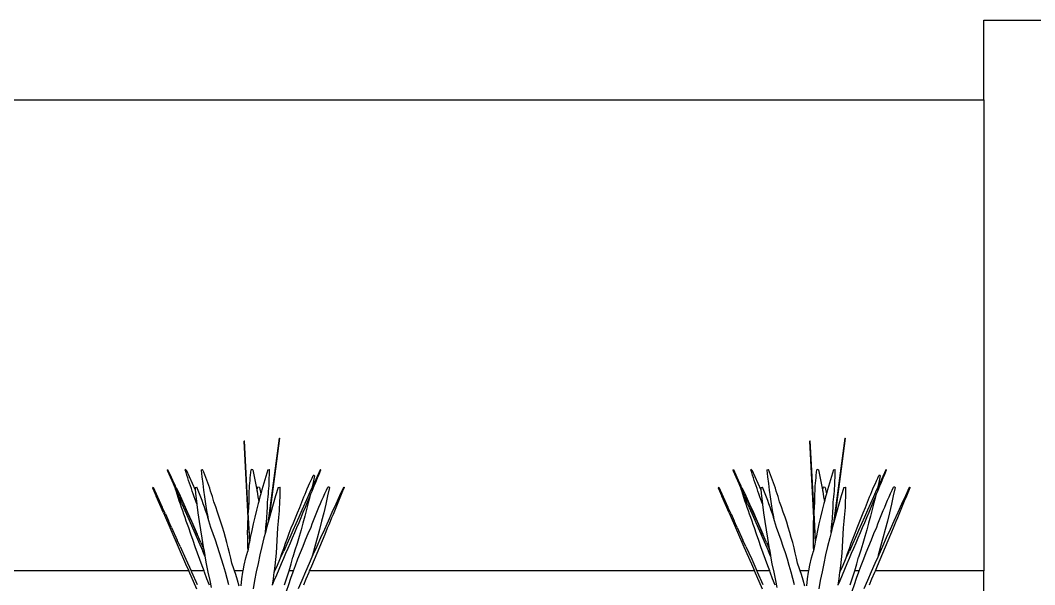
# Model space of a CAD drawing. Header units: metres. Extents: x 244.4 to 340.3, y -4.1 to 64.3.
# Drawn here: x 246.968 to 249.765, y 8.751 to 10.31 of the extents above; entities that cross this region are included whole.
import ezdxf

# ---------------------------------------------------------------- set-up
doc = ezdxf.new("R2010")
doc.units = ezdxf.units.M
doc.layers.add('Edges', color=7, linetype='Continuous')

# ---------------------------------------------------------------- blocks, each defined once
blk = doc.blocks.new('Novo+Sobrado2m fr')
for p, q in [((-5.9631, 0.8723), (-5.9631, 1.0923)), ((-5.9631, 1.0923), (-4.4231, 1.0923)), ((-10.1999, 0.8723), (-5.9631, 0.8723)), ((-5.9631, 0.8723), (-5.9631, -0.4277)), ((-8.0033, -0.0686), (-8.0023, -0.0685)), ((-8.0033, -0.0686), (-8.0033, -0.0697)), ((-7.9922, -0.2809), (-8.0033, -0.0697)), ((-7.9915, -0.2662), (-8.0023, -0.0685)), ((-7.9064, -0.0613), (-7.9378, -0.2962)), ((-7.9053, -0.0615), (-7.9353, -0.2869)), ((-7.9063, -0.0613), (-7.9064, -0.0613)), ((-7.9063, -0.0613), (-7.9053, -0.0615)), ((-6.4433, -0.0686), (-6.4423, -0.0685)), ((-6.4433, -0.0686), (-6.4433, -0.0697)), ((-6.4322, -0.2809), (-6.4433, -0.0697)), ((-6.4315, -0.2662), (-6.4423, -0.0685)), ((-6.3464, -0.0613), (-6.3778, -0.2962)), ((-6.3453, -0.0615), (-6.3753, -0.2869)), ((-6.3463, -0.0613), (-6.3464, -0.0613)), ((-6.3463, -0.0613), (-6.3453, -0.0615)), ((-8.215, -0.1492), (-8.2148, -0.1487)), ((-8.215, -0.1492), (-8.199, -0.1863)), ((-8.2139, -0.1481), (-8.2148, -0.1487)), ((-8.2139, -0.1481), (-8.2072, -0.1627)), ((-8.2072, -0.1627), (-8.2004, -0.1775)), ((-8.1648, -0.1481), (-8.1656, -0.1487)), ((-8.1633, -0.156), (-8.1656, -0.1487)), ((-8.1629, -0.1485), (-8.1648, -0.1481)), ((-8.1609, -0.1634), (-8.1633, -0.156)), ((-8.1629, -0.1485), (-8.1544, -0.1671)), ((-8.1586, -0.1708), (-8.1609, -0.1634)), ((-8.1544, -0.1671), (-8.146, -0.1857)), ((-8.121, -0.1485), (-8.1214, -0.1492)), ((-8.1214, -0.1492), (-8.1194, -0.1677)), ((-8.121, -0.1485), (-8.1174, -0.1481)), ((-8.1194, -0.1677), (-8.1172, -0.1863)), ((-8.1144, -0.1554), (-8.1174, -0.1481)), ((-8.1115, -0.1627), (-8.1144, -0.1554)), ((-8.1086, -0.1701), (-8.1115, -0.1627)), ((-7.986, -0.1708), (-7.9852, -0.1634)), ((-7.9852, -0.1634), (-7.9843, -0.156)), ((-7.9843, -0.156), (-7.9833, -0.1487)), ((-7.9832, -0.1481), (-7.9833, -0.1487)), ((-7.979, -0.1485), (-7.9832, -0.1481)), ((-7.979, -0.1485), (-7.9751, -0.1671)), ((-7.9751, -0.1671), (-7.9715, -0.1857)), ((-7.9434, -0.1671), (-7.9489, -0.1857)), ((-7.9377, -0.1485), (-7.9434, -0.1671)), ((-7.9377, -0.1485), (-7.9338, -0.1481)), ((-7.9338, -0.1481), (-7.9334, -0.1487)), ((-7.9336, -0.1708), (-7.9334, -0.1634)), ((-7.9334, -0.156), (-7.9334, -0.1487)), ((-7.9334, -0.1634), (-7.9334, -0.156)), ((-7.8158, -0.1713), (-7.8124, -0.1639)), ((-7.8089, -0.1651), (-7.813, -0.1836)), ((-7.8095, -0.1644), (-7.8124, -0.1639)), ((-7.8018, -0.1671), (-7.8103, -0.1857)), ((-7.8095, -0.1644), (-7.8089, -0.1651)), ((-7.7933, -0.1485), (-7.8018, -0.1671)), ((-7.8004, -0.1708), (-7.7974, -0.1634)), ((-7.7974, -0.1634), (-7.7945, -0.156)), ((-7.7945, -0.156), (-7.7915, -0.1487)), ((-7.7933, -0.1485), (-7.7924, -0.1481)), ((-7.7924, -0.1481), (-7.7915, -0.1487)), ((-6.655, -0.1492), (-6.6548, -0.1487)), ((-6.655, -0.1492), (-6.639, -0.1863)), ((-6.6539, -0.1481), (-6.6548, -0.1487)), ((-6.6539, -0.1481), (-6.6472, -0.1627)), ((-6.6472, -0.1627), (-6.6404, -0.1775)), ((-6.6048, -0.1481), (-6.6056, -0.1487)), ((-6.6033, -0.156), (-6.6056, -0.1487)), ((-6.6029, -0.1485), (-6.6048, -0.1481)), ((-6.6009, -0.1634), (-6.6033, -0.156)), ((-6.6029, -0.1485), (-6.5944, -0.1671)), ((-6.5986, -0.1708), (-6.6009, -0.1634)), ((-6.5944, -0.1671), (-6.586, -0.1857)), ((-6.561, -0.1485), (-6.5614, -0.1492)), ((-6.5614, -0.1492), (-6.5594, -0.1677)), ((-6.561, -0.1485), (-6.5574, -0.1481)), ((-6.5594, -0.1677), (-6.5572, -0.1863)), ((-6.5544, -0.1554), (-6.5574, -0.1481)), ((-6.5515, -0.1627), (-6.5544, -0.1554)), ((-6.5486, -0.1701), (-6.5515, -0.1627)), ((-6.426, -0.1708), (-6.4252, -0.1634)), ((-6.4252, -0.1634), (-6.4243, -0.156)), ((-6.4243, -0.156), (-6.4233, -0.1487)), ((-6.4232, -0.1481), (-6.4233, -0.1487)), ((-6.419, -0.1485), (-6.4232, -0.1481)), ((-6.419, -0.1485), (-6.4151, -0.1671)), ((-6.4151, -0.1671), (-6.4115, -0.1857)), ((-6.3834, -0.1671), (-6.3889, -0.1857)), ((-6.3777, -0.1485), (-6.3834, -0.1671)), ((-6.3777, -0.1485), (-6.3738, -0.1481)), ((-6.3738, -0.1481), (-6.3734, -0.1487)), ((-6.3736, -0.1708), (-6.3734, -0.1634)), ((-6.3734, -0.156), (-6.3734, -0.1487)), ((-6.3734, -0.1634), (-6.3734, -0.156)), ((-6.2558, -0.1713), (-6.2524, -0.1639)), ((-6.2489, -0.1651), (-6.253, -0.1836)), ((-6.2495, -0.1644), (-6.2524, -0.1639)), ((-6.2418, -0.1671), (-6.2503, -0.1857)), ((-6.2495, -0.1644), (-6.2489, -0.1651)), ((-6.2333, -0.1485), (-6.2418, -0.1671)), ((-6.2404, -0.1708), (-6.2374, -0.1634)), ((-6.2374, -0.1634), (-6.2345, -0.156)), ((-6.2345, -0.156), (-6.2315, -0.1487)), ((-6.2333, -0.1485), (-6.2324, -0.1481)), ((-6.2324, -0.1481), (-6.2315, -0.1487)), ((-8.2004, -0.1775), (-8.1936, -0.1923)), ((-8.199, -0.1863), (-8.1924, -0.2018)), ((-8.1915, -0.197), (-8.1936, -0.1923)), ((-8.1561, -0.1781), (-8.1586, -0.1708)), ((-8.1536, -0.1855), (-8.1561, -0.1781)), ((-8.1511, -0.193), (-8.1536, -0.1855)), ((-8.1486, -0.2004), (-8.1511, -0.193)), ((-8.146, -0.1857), (-8.138, -0.2036)), ((-8.1172, -0.1863), (-8.1149, -0.205)), ((-8.1059, -0.1775), (-8.1086, -0.1701)), ((-8.1032, -0.1849), (-8.1059, -0.1775)), ((-8.1005, -0.1923), (-8.1032, -0.1849)), ((-8.098, -0.1997), (-8.1005, -0.1923)), ((-7.9883, -0.2004), (-7.9879, -0.193)), ((-7.9879, -0.193), (-7.9873, -0.1855)), ((-7.9873, -0.1855), (-7.9867, -0.1781)), ((-7.9867, -0.1781), (-7.986, -0.1708)), ((-7.9715, -0.1857), (-7.9681, -0.2043)), ((-7.9489, -0.1857), (-7.9542, -0.2043)), ((-7.9349, -0.2004), (-7.9344, -0.193)), ((-7.9344, -0.193), (-7.9341, -0.1855)), ((-7.9341, -0.1855), (-7.9338, -0.1781)), ((-7.9338, -0.1781), (-7.9336, -0.1708)), ((-7.8289, -0.2008), (-7.8257, -0.1933)), ((-7.8257, -0.1933), (-7.8224, -0.186)), ((-7.8224, -0.186), (-7.8191, -0.1786)), ((-7.8191, -0.1786), (-7.8158, -0.1713)), ((-7.813, -0.1836), (-7.8166, -0.1994)), ((-7.8103, -0.1857), (-7.8166, -0.1994)), ((-7.8126, -0.2004), (-7.8096, -0.193)), ((-7.8096, -0.193), (-7.8065, -0.1855)), ((-7.8065, -0.1855), (-7.8035, -0.1781)), ((-7.8035, -0.1781), (-7.8004, -0.1708)), ((-6.6404, -0.1775), (-6.6336, -0.1923)), ((-6.639, -0.1863), (-6.6324, -0.2018)), ((-6.6315, -0.197), (-6.6336, -0.1923)), ((-6.5961, -0.1781), (-6.5986, -0.1708)), ((-6.5936, -0.1855), (-6.5961, -0.1781)), ((-6.5911, -0.193), (-6.5936, -0.1855)), ((-6.5886, -0.2004), (-6.5911, -0.193)), ((-6.586, -0.1857), (-6.578, -0.2036)), ((-6.5572, -0.1863), (-6.5549, -0.205)), ((-6.5459, -0.1775), (-6.5486, -0.1701)), ((-6.5432, -0.1849), (-6.5459, -0.1775)), ((-6.5405, -0.1923), (-6.5432, -0.1849)), ((-6.538, -0.1997), (-6.5405, -0.1923)), ((-6.4283, -0.2004), (-6.4279, -0.193)), ((-6.4279, -0.193), (-6.4273, -0.1855)), ((-6.4273, -0.1855), (-6.4267, -0.1781)), ((-6.4267, -0.1781), (-6.426, -0.1708)), ((-6.4115, -0.1857), (-6.4081, -0.2043)), ((-6.3889, -0.1857), (-6.3942, -0.2043)), ((-6.3749, -0.2004), (-6.3744, -0.193)), ((-6.3744, -0.193), (-6.3741, -0.1855)), ((-6.3741, -0.1855), (-6.3738, -0.1781)), ((-6.3738, -0.1781), (-6.3736, -0.1708)), ((-6.2689, -0.2008), (-6.2657, -0.1933)), ((-6.2657, -0.1933), (-6.2624, -0.186)), ((-6.2624, -0.186), (-6.2591, -0.1786)), ((-6.2591, -0.1786), (-6.2558, -0.1713)), ((-6.253, -0.1836), (-6.2566, -0.1994)), ((-6.2503, -0.1857), (-6.2566, -0.1994)), ((-6.2526, -0.2004), (-6.2496, -0.193)), ((-6.2496, -0.193), (-6.2465, -0.1855)), ((-6.2465, -0.1855), (-6.2435, -0.1781)), ((-6.2435, -0.1781), (-6.2404, -0.1708)), ((-8.2554, -0.1981), (-8.2552, -0.1975)), ((-8.2554, -0.1981), (-8.2455, -0.2212)), ((-8.2541, -0.1967), (-8.2552, -0.1975)), ((-8.2541, -0.1967), (-8.2456, -0.215)), ((-8.2456, -0.215), (-8.2371, -0.2334)), ((-8.2254, -0.2677), (-8.2455, -0.2212)), ((-8.1908, -0.2066), (-8.1924, -0.2018)), ((-8.1748, -0.2423), (-8.1924, -0.2018)), ((-8.1903, -0.1973), (-8.1915, -0.197)), ((-8.1834, -0.2147), (-8.1915, -0.197)), ((-8.1879, -0.2158), (-8.1908, -0.2066)), ((-8.1903, -0.1973), (-8.1797, -0.2204)), ((-8.1849, -0.225), (-8.1879, -0.2158)), ((-8.1834, -0.2147), (-8.1767, -0.2296)), ((-8.1797, -0.2204), (-8.1692, -0.2436)), ((-8.146, -0.2079), (-8.1486, -0.2004)), ((-8.1433, -0.2153), (-8.146, -0.2079)), ((-8.1406, -0.2228), (-8.1433, -0.2153)), ((-8.1379, -0.2303), (-8.1406, -0.2228)), ((-8.138, -0.1973), (-8.1385, -0.1981)), ((-8.1385, -0.1981), (-8.138, -0.2036)), ((-8.138, -0.1973), (-8.1335, -0.1967)), ((-8.138, -0.2036), (-8.1361, -0.2212)), ((-8.1361, -0.2212), (-8.1336, -0.2424)), ((-8.1298, -0.2058), (-8.1335, -0.1967)), ((-8.1262, -0.215), (-8.1298, -0.2058)), ((-8.1226, -0.2242), (-8.1262, -0.215)), ((-8.1149, -0.205), (-8.1123, -0.2236)), ((-8.1123, -0.2236), (-8.1095, -0.2423)), ((-8.0955, -0.2072), (-8.098, -0.1997)), ((-8.0931, -0.2147), (-8.0955, -0.2072)), ((-8.0907, -0.2222), (-8.0931, -0.2147)), ((-8.0885, -0.2296), (-8.0907, -0.2222)), ((-7.9892, -0.2303), (-7.9891, -0.2228)), ((-7.9891, -0.2228), (-7.9889, -0.2153)), ((-7.9889, -0.2153), (-7.9887, -0.2079)), ((-7.9887, -0.2079), (-7.9883, -0.2004)), ((-7.9681, -0.2043), (-7.9675, -0.2077)), ((-7.9675, -0.2077), (-7.9674, -0.2066)), ((-7.9675, -0.2077), (-7.9649, -0.223)), ((-7.9674, -0.2066), (-7.9662, -0.1975)), ((-7.966, -0.1967), (-7.9662, -0.1975)), ((-7.9607, -0.1973), (-7.966, -0.1967)), ((-7.9649, -0.223), (-7.9628, -0.236)), ((-7.9594, -0.223), (-7.9628, -0.236)), ((-7.9607, -0.1973), (-7.9571, -0.2147)), ((-7.9571, -0.2147), (-7.9594, -0.223)), ((-7.9542, -0.2043), (-7.9571, -0.2147)), ((-7.9375, -0.2303), (-7.9368, -0.2228)), ((-7.9368, -0.2228), (-7.9361, -0.2153)), ((-7.9361, -0.2153), (-7.9354, -0.2079)), ((-7.9354, -0.2079), (-7.9349, -0.2004)), ((-7.9163, -0.2204), (-7.9232, -0.2436)), ((-7.9092, -0.1973), (-7.9163, -0.2204)), ((-7.9092, -0.1973), (-7.9043, -0.1967)), ((-7.9043, -0.1967), (-7.9039, -0.1975)), ((-7.904, -0.225), (-7.9039, -0.2158)), ((-7.9038, -0.2066), (-7.9039, -0.1975)), ((-7.9039, -0.2158), (-7.9038, -0.2066)), ((-7.8411, -0.2305), (-7.8381, -0.2231)), ((-7.8381, -0.2231), (-7.8351, -0.2156)), ((-7.8272, -0.223), (-7.8357, -0.2417)), ((-7.8351, -0.2156), (-7.832, -0.2082)), ((-7.832, -0.2082), (-7.8289, -0.2008)), ((-7.8188, -0.2043), (-7.8272, -0.223)), ((-7.8222, -0.2233), (-7.8262, -0.2395)), ((-7.8252, -0.2303), (-7.8222, -0.2233)), ((-7.8222, -0.2233), (-7.822, -0.2228)), ((-7.822, -0.2228), (-7.8189, -0.2153)), ((-7.8189, -0.2153), (-7.8157, -0.2079)), ((-7.8166, -0.1994), (-7.8188, -0.2043)), ((-7.8157, -0.2079), (-7.8126, -0.2004)), ((-7.7887, -0.2328), (-7.7846, -0.2236)), ((-7.7846, -0.2236), (-7.7805, -0.2144)), ((-7.7805, -0.2144), (-7.7763, -0.2052)), ((-7.7728, -0.2206), (-7.7781, -0.2438)), ((-7.7763, -0.2052), (-7.772, -0.1961)), ((-7.7677, -0.1975), (-7.7728, -0.2206)), ((-7.7684, -0.1966), (-7.772, -0.1961)), ((-7.7684, -0.1966), (-7.7677, -0.1975)), ((-7.7396, -0.2204), (-7.7502, -0.2436)), ((-7.7289, -0.1973), (-7.7396, -0.2204)), ((-7.7378, -0.225), (-7.7341, -0.2158)), ((-7.7341, -0.2158), (-7.7304, -0.2066)), ((-7.7304, -0.2066), (-7.7267, -0.1975)), ((-7.7289, -0.1973), (-7.7278, -0.1967)), ((-7.7278, -0.1967), (-7.7267, -0.1975)), ((-6.6954, -0.1981), (-6.6952, -0.1975)), ((-6.6954, -0.1981), (-6.6855, -0.2212)), ((-6.6941, -0.1967), (-6.6952, -0.1975)), ((-6.6941, -0.1967), (-6.6856, -0.215)), ((-6.6856, -0.215), (-6.6771, -0.2334)), ((-6.6654, -0.2677), (-6.6855, -0.2212)), ((-6.6308, -0.2066), (-6.6324, -0.2018)), ((-6.6148, -0.2423), (-6.6324, -0.2018)), ((-6.6303, -0.1973), (-6.6315, -0.197)), ((-6.6234, -0.2147), (-6.6315, -0.197)), ((-6.6279, -0.2158), (-6.6308, -0.2066)), ((-6.6303, -0.1973), (-6.6197, -0.2204)), ((-6.6249, -0.225), (-6.6279, -0.2158)), ((-6.6234, -0.2147), (-6.6167, -0.2296)), ((-6.6197, -0.2204), (-6.6092, -0.2436)), ((-6.586, -0.2079), (-6.5886, -0.2004)), ((-6.5833, -0.2153), (-6.586, -0.2079)), ((-6.5806, -0.2228), (-6.5833, -0.2153)), ((-6.5779, -0.2303), (-6.5806, -0.2228)), ((-6.578, -0.1973), (-6.5785, -0.1981)), ((-6.5785, -0.1981), (-6.578, -0.2036)), ((-6.578, -0.1973), (-6.5735, -0.1967)), ((-6.578, -0.2036), (-6.5761, -0.2212)), ((-6.5761, -0.2212), (-6.5736, -0.2424)), ((-6.5698, -0.2058), (-6.5735, -0.1967)), ((-6.5662, -0.215), (-6.5698, -0.2058)), ((-6.5626, -0.2242), (-6.5662, -0.215)), ((-6.5549, -0.205), (-6.5523, -0.2236)), ((-6.5523, -0.2236), (-6.5495, -0.2423)), ((-6.5355, -0.2072), (-6.538, -0.1997)), ((-6.5331, -0.2147), (-6.5355, -0.2072)), ((-6.5307, -0.2222), (-6.5331, -0.2147)), ((-6.5285, -0.2296), (-6.5307, -0.2222)), ((-6.4292, -0.2303), (-6.4291, -0.2228)), ((-6.4291, -0.2228), (-6.4289, -0.2153)), ((-6.4289, -0.2153), (-6.4287, -0.2079)), ((-6.4287, -0.2079), (-6.4283, -0.2004)), ((-6.4081, -0.2043), (-6.4075, -0.2077)), ((-6.4075, -0.2077), (-6.4074, -0.2066)), ((-6.4075, -0.2077), (-6.4049, -0.223)), ((-6.4074, -0.2066), (-6.4062, -0.1975)), ((-6.406, -0.1967), (-6.4062, -0.1975)), ((-6.4007, -0.1973), (-6.406, -0.1967)), ((-6.4049, -0.223), (-6.4028, -0.236)), ((-6.3994, -0.223), (-6.4028, -0.236)), ((-6.4007, -0.1973), (-6.3971, -0.2147)), ((-6.3971, -0.2147), (-6.3994, -0.223)), ((-6.3942, -0.2043), (-6.3971, -0.2147)), ((-6.3775, -0.2303), (-6.3768, -0.2228)), ((-6.3768, -0.2228), (-6.3761, -0.2153)), ((-6.3761, -0.2153), (-6.3754, -0.2079)), ((-6.3754, -0.2079), (-6.3749, -0.2004)), ((-6.3563, -0.2204), (-6.3632, -0.2436)), ((-6.3492, -0.1973), (-6.3563, -0.2204)), ((-6.3492, -0.1973), (-6.3443, -0.1967)), ((-6.3443, -0.1967), (-6.3439, -0.1975)), ((-6.344, -0.225), (-6.3439, -0.2158)), ((-6.3438, -0.2066), (-6.3439, -0.1975)), ((-6.3439, -0.2158), (-6.3438, -0.2066)), ((-6.2811, -0.2305), (-6.2781, -0.2231)), ((-6.2781, -0.2231), (-6.2751, -0.2156)), ((-6.2672, -0.223), (-6.2757, -0.2417)), ((-6.2751, -0.2156), (-6.272, -0.2082)), ((-6.272, -0.2082), (-6.2689, -0.2008)), ((-6.2588, -0.2043), (-6.2672, -0.223)), ((-6.2622, -0.2233), (-6.2662, -0.2395)), ((-6.2652, -0.2303), (-6.2622, -0.2233)), ((-6.2622, -0.2233), (-6.262, -0.2228)), ((-6.262, -0.2228), (-6.2589, -0.2153)), ((-6.2589, -0.2153), (-6.2557, -0.2079)), ((-6.2566, -0.1994), (-6.2588, -0.2043)), ((-6.2557, -0.2079), (-6.2526, -0.2004)), ((-6.2287, -0.2328), (-6.2246, -0.2236)), ((-6.2246, -0.2236), (-6.2205, -0.2144)), ((-6.2205, -0.2144), (-6.2163, -0.2052)), ((-6.2128, -0.2206), (-6.2181, -0.2438)), ((-6.2163, -0.2052), (-6.212, -0.1961)), ((-6.2077, -0.1975), (-6.2128, -0.2206)), ((-6.2084, -0.1966), (-6.212, -0.1961)), ((-6.2084, -0.1966), (-6.2077, -0.1975)), ((-6.1796, -0.2204), (-6.1902, -0.2436)), ((-6.1689, -0.1973), (-6.1796, -0.2204)), ((-6.1778, -0.225), (-6.1741, -0.2158)), ((-6.1741, -0.2158), (-6.1704, -0.2066)), ((-6.1704, -0.2066), (-6.1667, -0.1975)), ((-6.1689, -0.1973), (-6.1678, -0.1967)), ((-6.1678, -0.1967), (-6.1667, -0.1975)), ((-8.2371, -0.2334), (-8.2287, -0.2519)), ((-8.1819, -0.2342), (-8.1849, -0.225)), ((-8.1788, -0.2434), (-8.1819, -0.2342)), ((-8.1757, -0.2527), (-8.1788, -0.2434)), ((-8.1733, -0.2371), (-8.1767, -0.2296)), ((-8.1748, -0.2423), (-8.1585, -0.2797)), ((-8.1733, -0.2371), (-8.1605, -0.2651)), ((-8.1692, -0.2436), (-8.1588, -0.2669)), ((-8.1351, -0.2378), (-8.1379, -0.2303)), ((-8.1336, -0.2424), (-8.1351, -0.2378)), ((-8.1336, -0.2424), (-8.1333, -0.2445)), ((-8.1333, -0.2445), (-8.1304, -0.2677)), ((-8.1192, -0.2334), (-8.1226, -0.2242)), ((-8.1158, -0.2426), (-8.1192, -0.2334)), ((-8.1125, -0.2519), (-8.1158, -0.2426)), ((-8.1095, -0.2423), (-8.1065, -0.261)), ((-8.0863, -0.2371), (-8.0885, -0.2296)), ((-8.0812, -0.2511), (-8.0863, -0.2371)), ((-8.0762, -0.2651), (-8.0812, -0.2511)), ((-7.9914, -0.2657), (-7.9904, -0.2517)), ((-7.9904, -0.2517), (-7.9892, -0.2378)), ((-7.9892, -0.2378), (-7.9892, -0.2303)), ((-7.9643, -0.2417), (-7.969, -0.2604)), ((-7.9628, -0.236), (-7.9643, -0.2417)), ((-7.9397, -0.2657), (-7.9389, -0.2517)), ((-7.9389, -0.2517), (-7.9384, -0.2378)), ((-7.9384, -0.2378), (-7.9375, -0.2303)), ((-7.9232, -0.2436), (-7.9298, -0.2669)), ((-7.9051, -0.2527), (-7.9047, -0.2434)), ((-7.9047, -0.2434), (-7.9043, -0.2342)), ((-7.9043, -0.2342), (-7.904, -0.225)), ((-7.8496, -0.253), (-7.8468, -0.2455)), ((-7.8468, -0.2455), (-7.844, -0.238)), ((-7.8357, -0.2417), (-7.8441, -0.2604)), ((-7.844, -0.238), (-7.8411, -0.2305)), ((-7.8398, -0.2657), (-7.8341, -0.2517)), ((-7.8341, -0.2517), (-7.8284, -0.2378)), ((-7.8262, -0.2395), (-7.8309, -0.2582)), ((-7.8284, -0.2378), (-7.8252, -0.2303)), ((-7.8004, -0.2606), (-7.7966, -0.2513)), ((-7.7966, -0.2513), (-7.7927, -0.242)), ((-7.7927, -0.242), (-7.7887, -0.2328)), ((-7.7781, -0.2438), (-7.7836, -0.2671)), ((-7.7502, -0.2436), (-7.7608, -0.2669)), ((-7.7492, -0.2527), (-7.7454, -0.2434)), ((-7.7454, -0.2434), (-7.7416, -0.2342)), ((-7.7416, -0.2342), (-7.7378, -0.225)), ((-6.6771, -0.2334), (-6.6687, -0.2519)), ((-6.6219, -0.2342), (-6.6249, -0.225)), ((-6.6188, -0.2434), (-6.6219, -0.2342)), ((-6.6157, -0.2527), (-6.6188, -0.2434)), ((-6.6133, -0.2371), (-6.6167, -0.2296)), ((-6.6148, -0.2423), (-6.5985, -0.2797)), ((-6.6133, -0.2371), (-6.6005, -0.2651)), ((-6.6092, -0.2436), (-6.5988, -0.2669)), ((-6.5751, -0.2378), (-6.5779, -0.2303)), ((-6.5736, -0.2424), (-6.5751, -0.2378)), ((-6.5736, -0.2424), (-6.5733, -0.2445)), ((-6.5733, -0.2445), (-6.5704, -0.2677)), ((-6.5592, -0.2334), (-6.5626, -0.2242)), ((-6.5558, -0.2426), (-6.5592, -0.2334)), ((-6.5525, -0.2519), (-6.5558, -0.2426)), ((-6.5495, -0.2423), (-6.5465, -0.261)), ((-6.5263, -0.2371), (-6.5285, -0.2296)), ((-6.5212, -0.2511), (-6.5263, -0.2371)), ((-6.5162, -0.2651), (-6.5212, -0.2511)), ((-6.4314, -0.2657), (-6.4304, -0.2517)), ((-6.4304, -0.2517), (-6.4292, -0.2378)), ((-6.4292, -0.2378), (-6.4292, -0.2303)), ((-6.4043, -0.2417), (-6.409, -0.2604)), ((-6.4028, -0.236), (-6.4043, -0.2417)), ((-6.3797, -0.2657), (-6.3789, -0.2517)), ((-6.3789, -0.2517), (-6.3784, -0.2378)), ((-6.3784, -0.2378), (-6.3775, -0.2303)), ((-6.3632, -0.2436), (-6.3698, -0.2669)), ((-6.3451, -0.2527), (-6.3447, -0.2434)), ((-6.3447, -0.2434), (-6.3443, -0.2342)), ((-6.3443, -0.2342), (-6.344, -0.225)), ((-6.2896, -0.253), (-6.2868, -0.2455)), ((-6.2868, -0.2455), (-6.284, -0.238)), ((-6.2757, -0.2417), (-6.2841, -0.2604)), ((-6.284, -0.238), (-6.2811, -0.2305)), ((-6.2798, -0.2657), (-6.2741, -0.2517)), ((-6.2741, -0.2517), (-6.2684, -0.2378)), ((-6.2662, -0.2395), (-6.2709, -0.2582)), ((-6.2684, -0.2378), (-6.2652, -0.2303)), ((-6.2404, -0.2606), (-6.2366, -0.2513)), ((-6.2366, -0.2513), (-6.2327, -0.242)), ((-6.2327, -0.242), (-6.2287, -0.2328)), ((-6.2181, -0.2438), (-6.2236, -0.2671)), ((-6.1902, -0.2436), (-6.2008, -0.2669)), ((-6.1892, -0.2527), (-6.1854, -0.2434)), ((-6.1854, -0.2434), (-6.1816, -0.2342)), ((-6.1816, -0.2342), (-6.1778, -0.225)), ((-8.2202, -0.2705), (-8.2287, -0.2519)), ((-8.2254, -0.2677), (-8.2052, -0.3143)), ((-8.2202, -0.2705), (-8.2118, -0.2892)), ((-8.1725, -0.262), (-8.1757, -0.2527)), ((-8.1692, -0.2713), (-8.1725, -0.262)), ((-8.1659, -0.2806), (-8.1692, -0.2713)), ((-8.1605, -0.2651), (-8.1477, -0.2932)), ((-8.1588, -0.2669), (-8.1485, -0.2902)), ((-8.1585, -0.2797), (-8.142, -0.3172)), ((-8.1304, -0.2677), (-8.1272, -0.291)), ((-8.1093, -0.2612), (-8.1125, -0.2519)), ((-8.1062, -0.2705), (-8.1093, -0.2612)), ((-8.1065, -0.261), (-8.1035, -0.2788)), ((-8.1035, -0.2788), (-8.1062, -0.2705)), ((-8.1035, -0.2788), (-8.1033, -0.2797)), ((-8.1032, -0.2798), (-8.1035, -0.2788)), ((-8.1033, -0.2797), (-8.1025, -0.2846)), ((-8.0715, -0.2791), (-8.0762, -0.2651)), ((-8.0669, -0.2932), (-8.0715, -0.2791)), ((-7.9915, -0.2662), (-7.9914, -0.2657)), ((-7.9873, -0.3421), (-7.9915, -0.2662)), ((-7.9735, -0.2791), (-7.9779, -0.2978)), ((-7.969, -0.2604), (-7.9735, -0.2791)), ((-7.9406, -0.2798), (-7.9397, -0.2657)), ((-7.9298, -0.2669), (-7.9353, -0.2869)), ((-7.9071, -0.2806), (-7.9064, -0.2713)), ((-7.9064, -0.2713), (-7.9057, -0.262)), ((-7.9057, -0.262), (-7.9051, -0.2527)), ((-7.8615, -0.2809), (-7.8556, -0.267)), ((-7.8524, -0.2791), (-7.8608, -0.2978)), ((-7.8556, -0.267), (-7.8496, -0.253)), ((-7.8441, -0.2604), (-7.8524, -0.2791)), ((-7.8457, -0.2798), (-7.8398, -0.2657)), ((-7.8358, -0.2769), (-7.8409, -0.2956)), ((-7.8309, -0.2582), (-7.8358, -0.2769)), ((-7.8115, -0.2885), (-7.8079, -0.2792)), ((-7.8079, -0.2792), (-7.8042, -0.2699)), ((-7.8042, -0.2699), (-7.8004, -0.2606)), ((-7.7836, -0.2671), (-7.7893, -0.2904)), ((-7.7608, -0.2669), (-7.7713, -0.2902)), ((-7.7608, -0.2806), (-7.7569, -0.2713)), ((-7.7569, -0.2713), (-7.7531, -0.262)), ((-7.7531, -0.262), (-7.7492, -0.2527)), ((-6.6602, -0.2705), (-6.6687, -0.2519)), ((-6.6654, -0.2677), (-6.6452, -0.3143)), ((-6.6602, -0.2705), (-6.6518, -0.2892)), ((-6.6125, -0.262), (-6.6157, -0.2527)), ((-6.6092, -0.2713), (-6.6125, -0.262)), ((-6.6059, -0.2806), (-6.6092, -0.2713)), ((-6.6005, -0.2651), (-6.5877, -0.2932)), ((-6.5988, -0.2669), (-6.5885, -0.2902)), ((-6.5985, -0.2797), (-6.582, -0.3172)), ((-6.5704, -0.2677), (-6.5672, -0.291)), ((-6.5493, -0.2612), (-6.5525, -0.2519)), ((-6.5462, -0.2705), (-6.5493, -0.2612)), ((-6.5465, -0.261), (-6.5435, -0.2788)), ((-6.5435, -0.2788), (-6.5462, -0.2705)), ((-6.5435, -0.2788), (-6.5433, -0.2797)), ((-6.5432, -0.2798), (-6.5435, -0.2788)), ((-6.5433, -0.2797), (-6.5425, -0.2846)), ((-6.5115, -0.2791), (-6.5162, -0.2651)), ((-6.5069, -0.2932), (-6.5115, -0.2791)), ((-6.4315, -0.2662), (-6.4314, -0.2657)), ((-6.4273, -0.3421), (-6.4315, -0.2662)), ((-6.4135, -0.2791), (-6.4179, -0.2978)), ((-6.409, -0.2604), (-6.4135, -0.2791)), ((-6.3806, -0.2798), (-6.3797, -0.2657)), ((-6.3698, -0.2669), (-6.3753, -0.2869)), ((-6.3471, -0.2806), (-6.3464, -0.2713)), ((-6.3464, -0.2713), (-6.3457, -0.262)), ((-6.3457, -0.262), (-6.3451, -0.2527)), ((-6.3015, -0.2809), (-6.2956, -0.267)), ((-6.2924, -0.2791), (-6.3008, -0.2978)), ((-6.2956, -0.267), (-6.2896, -0.253)), ((-6.2841, -0.2604), (-6.2924, -0.2791)), ((-6.2857, -0.2798), (-6.2798, -0.2657)), ((-6.2758, -0.2769), (-6.2809, -0.2956)), ((-6.2709, -0.2582), (-6.2758, -0.2769)), ((-6.2515, -0.2885), (-6.2479, -0.2792)), ((-6.2479, -0.2792), (-6.2442, -0.2699)), ((-6.2442, -0.2699), (-6.2404, -0.2606)), ((-6.2236, -0.2671), (-6.2293, -0.2904)), ((-6.2008, -0.2669), (-6.2113, -0.2902)), ((-6.2008, -0.2806), (-6.1969, -0.2713)), ((-6.1969, -0.2713), (-6.1931, -0.262)), ((-6.1931, -0.262), (-6.1892, -0.2527)), ((-8.2033, -0.3079), (-8.2118, -0.2892)), ((-8.1625, -0.29), (-8.1659, -0.2806)), ((-8.1591, -0.2993), (-8.1625, -0.29)), ((-8.1557, -0.3087), (-8.1591, -0.2993)), ((-8.1485, -0.2902), (-8.1383, -0.3135)), ((-8.1477, -0.2932), (-8.135, -0.3214)), ((-8.1272, -0.291), (-8.1237, -0.3143)), ((-8.1003, -0.2892), (-8.1032, -0.2798)), ((-8.0974, -0.2985), (-8.1003, -0.2892)), ((-8.0947, -0.3079), (-8.0974, -0.2985)), ((-8.0625, -0.3073), (-8.0669, -0.2932)), ((-8.0582, -0.3214), (-8.0625, -0.3073)), ((-7.9931, -0.3079), (-7.9928, -0.2938)), ((-7.9928, -0.2938), (-7.9922, -0.2809)), ((-7.9922, -0.2809), (-7.9886, -0.3487)), ((-7.9779, -0.2978), (-7.982, -0.3165)), ((-7.943, -0.3079), (-7.942, -0.2971)), ((-7.9405, -0.3064), (-7.9424, -0.3135)), ((-7.942, -0.2971), (-7.9417, -0.2938)), ((-7.942, -0.2971), (-7.9405, -0.3064)), ((-7.9417, -0.2938), (-7.9406, -0.2798)), ((-7.9378, -0.2962), (-7.9405, -0.3064)), ((-7.9362, -0.2902), (-7.9378, -0.2962)), ((-7.9353, -0.2869), (-7.9362, -0.2902)), ((-7.9353, -0.2869), (-7.9359, -0.2908)), ((-7.9101, -0.3087), (-7.909, -0.2993)), ((-7.909, -0.2993), (-7.908, -0.29)), ((-7.908, -0.29), (-7.9071, -0.2806)), ((-7.8729, -0.309), (-7.8673, -0.295)), ((-7.8608, -0.2978), (-7.8691, -0.3165)), ((-7.8673, -0.295), (-7.8615, -0.2809)), ((-7.8575, -0.3079), (-7.8515, -0.2938)), ((-7.8515, -0.2938), (-7.8457, -0.2798)), ((-7.8409, -0.2956), (-7.8461, -0.3143)), ((-7.8261, -0.3247), (-7.8185, -0.3073)), ((-7.8185, -0.3073), (-7.8151, -0.2979)), ((-7.8151, -0.2979), (-7.8115, -0.2885)), ((-7.7893, -0.2904), (-7.7952, -0.3137)), ((-7.7713, -0.2902), (-7.7818, -0.3135)), ((-7.7727, -0.3087), (-7.7687, -0.2993)), ((-7.7687, -0.2993), (-7.7648, -0.29)), ((-7.7648, -0.29), (-7.7608, -0.2806)), ((-6.6433, -0.3079), (-6.6518, -0.2892)), ((-6.6025, -0.29), (-6.6059, -0.2806)), ((-6.5991, -0.2993), (-6.6025, -0.29)), ((-6.5957, -0.3087), (-6.5991, -0.2993)), ((-6.5885, -0.2902), (-6.5783, -0.3135)), ((-6.5877, -0.2932), (-6.575, -0.3214)), ((-6.5672, -0.291), (-6.5637, -0.3143)), ((-6.5403, -0.2892), (-6.5432, -0.2798)), ((-6.5374, -0.2985), (-6.5403, -0.2892)), ((-6.5347, -0.3079), (-6.5374, -0.2985)), ((-6.5025, -0.3073), (-6.5069, -0.2932)), ((-6.4982, -0.3214), (-6.5025, -0.3073)), ((-6.4331, -0.3079), (-6.4328, -0.2938)), ((-6.4328, -0.2938), (-6.4322, -0.2809)), ((-6.4322, -0.2809), (-6.4286, -0.3487)), ((-6.4179, -0.2978), (-6.422, -0.3165)), ((-6.383, -0.3079), (-6.382, -0.2971)), ((-6.3805, -0.3064), (-6.3824, -0.3135)), ((-6.382, -0.2971), (-6.3817, -0.2938)), ((-6.382, -0.2971), (-6.3805, -0.3064)), ((-6.3817, -0.2938), (-6.3806, -0.2798)), ((-6.3778, -0.2962), (-6.3805, -0.3064)), ((-6.3762, -0.2902), (-6.3778, -0.2962)), ((-6.3753, -0.2869), (-6.3762, -0.2902)), ((-6.3753, -0.2869), (-6.3759, -0.2908)), ((-6.3501, -0.3087), (-6.349, -0.2993)), ((-6.349, -0.2993), (-6.348, -0.29)), ((-6.348, -0.29), (-6.3471, -0.2806)), ((-6.3129, -0.309), (-6.3073, -0.295)), ((-6.3008, -0.2978), (-6.3091, -0.3165)), ((-6.3073, -0.295), (-6.3015, -0.2809)), ((-6.2975, -0.3079), (-6.2915, -0.2938)), ((-6.2915, -0.2938), (-6.2857, -0.2798)), ((-6.2809, -0.2956), (-6.2861, -0.3143)), ((-6.2661, -0.3247), (-6.2585, -0.3073)), ((-6.2585, -0.3073), (-6.2551, -0.2979)), ((-6.2551, -0.2979), (-6.2515, -0.2885)), ((-6.2293, -0.2904), (-6.2352, -0.3137)), ((-6.2113, -0.2902), (-6.2218, -0.3135)), ((-6.2127, -0.3087), (-6.2087, -0.2993)), ((-6.2087, -0.2993), (-6.2048, -0.29)), ((-6.2048, -0.29), (-6.2008, -0.2806)), ((-8.2052, -0.3143), (-8.1848, -0.361)), ((-8.2033, -0.3079), (-8.1874, -0.3427)), ((-8.1499, -0.3261), (-8.1557, -0.3087)), ((-8.1439, -0.3436), (-8.1499, -0.3261)), ((-8.142, -0.3172), (-8.1255, -0.3547)), ((-8.1383, -0.3135), (-8.1328, -0.3262)), ((-8.1328, -0.3262), (-8.135, -0.3214)), ((-8.1223, -0.3497), (-8.1328, -0.3262)), ((-8.1237, -0.3143), (-8.12, -0.3377)), ((-8.0883, -0.3253), (-8.0947, -0.3079)), ((-8.0822, -0.3427), (-8.0883, -0.3253)), ((-8.0542, -0.3355), (-8.0582, -0.3214)), ((-8.0503, -0.3497), (-8.0542, -0.3355)), ((-7.9933, -0.322), (-7.9931, -0.3079)), ((-7.9932, -0.3362), (-7.9933, -0.322)), ((-7.986, -0.3353), (-7.9873, -0.3421)), ((-7.982, -0.3165), (-7.986, -0.3353)), ((-7.9445, -0.322), (-7.9483, -0.3368)), ((-7.9445, -0.322), (-7.943, -0.3079)), ((-7.9424, -0.3135), (-7.9445, -0.322)), ((-7.9117, -0.3436), (-7.9108, -0.3261)), ((-7.9108, -0.3261), (-7.9101, -0.3087)), ((-7.8774, -0.3353), (-7.8856, -0.354)), ((-7.8837, -0.3373), (-7.8784, -0.3231)), ((-7.8784, -0.3231), (-7.8729, -0.309)), ((-7.8691, -0.3165), (-7.8774, -0.3353)), ((-7.8695, -0.3362), (-7.8634, -0.322)), ((-7.8634, -0.322), (-7.8575, -0.3079)), ((-7.8515, -0.3331), (-7.8571, -0.3518)), ((-7.8461, -0.3143), (-7.8515, -0.3331)), ((-7.8334, -0.3421), (-7.8261, -0.3247)), ((-7.7952, -0.3137), (-7.8013, -0.337)), ((-7.7818, -0.3135), (-7.7923, -0.3368)), ((-7.787, -0.3436), (-7.7798, -0.3261)), ((-7.7798, -0.3261), (-7.7727, -0.3087)), ((-6.6452, -0.3143), (-6.6248, -0.361)), ((-6.6433, -0.3079), (-6.6274, -0.3427)), ((-6.5899, -0.3261), (-6.5957, -0.3087)), ((-6.5839, -0.3436), (-6.5899, -0.3261)), ((-6.582, -0.3172), (-6.5655, -0.3547)), ((-6.5783, -0.3135), (-6.5728, -0.3262)), ((-6.5728, -0.3262), (-6.575, -0.3214)), ((-6.5623, -0.3497), (-6.5728, -0.3262)), ((-6.5637, -0.3143), (-6.56, -0.3377)), ((-6.5283, -0.3253), (-6.5347, -0.3079)), ((-6.5222, -0.3427), (-6.5283, -0.3253)), ((-6.4942, -0.3355), (-6.4982, -0.3214)), ((-6.4903, -0.3497), (-6.4942, -0.3355)), ((-6.4333, -0.322), (-6.4331, -0.3079)), ((-6.4332, -0.3362), (-6.4333, -0.322)), ((-6.426, -0.3353), (-6.4273, -0.3421)), ((-6.422, -0.3165), (-6.426, -0.3353)), ((-6.3845, -0.322), (-6.3883, -0.3368)), ((-6.3845, -0.322), (-6.383, -0.3079)), ((-6.3824, -0.3135), (-6.3845, -0.322)), ((-6.3517, -0.3436), (-6.3508, -0.3261)), ((-6.3508, -0.3261), (-6.3501, -0.3087)), ((-6.3174, -0.3353), (-6.3256, -0.354)), ((-6.3237, -0.3373), (-6.3184, -0.3231)), ((-6.3184, -0.3231), (-6.3129, -0.309)), ((-6.3091, -0.3165), (-6.3174, -0.3353)), ((-6.3095, -0.3362), (-6.3034, -0.322)), ((-6.3034, -0.322), (-6.2975, -0.3079)), ((-6.2915, -0.3331), (-6.2971, -0.3518)), ((-6.2861, -0.3143), (-6.2915, -0.3331)), ((-6.2734, -0.3421), (-6.2661, -0.3247)), ((-6.2352, -0.3137), (-6.2413, -0.337)), ((-6.2218, -0.3135), (-6.2323, -0.3368)), ((-6.227, -0.3436), (-6.2198, -0.3261)), ((-6.2198, -0.3261), (-6.2127, -0.3087)), ((-8.1794, -0.3603), (-8.1874, -0.3427)), ((-8.1848, -0.361), (-8.1643, -0.4078)), ((-8.1794, -0.3603), (-8.1634, -0.3954)), ((-8.1378, -0.3611), (-8.1439, -0.3436)), ((-8.1317, -0.3786), (-8.1378, -0.3611)), ((-8.1255, -0.3547), (-8.1172, -0.3734)), ((-8.1223, -0.3497), (-8.1152, -0.3655)), ((-8.12, -0.3377), (-8.116, -0.361)), ((-8.116, -0.361), (-8.1152, -0.3655)), ((-8.0762, -0.3603), (-8.0822, -0.3427)), ((-8.0705, -0.3778), (-8.0762, -0.3603)), ((-8.0466, -0.3639), (-8.0503, -0.3497)), ((-7.993, -0.3503), (-7.9932, -0.3362)), ((-7.9925, -0.3645), (-7.993, -0.3503)), ((-7.9897, -0.354), (-7.9923, -0.368)), ((-7.9886, -0.3487), (-7.9897, -0.354)), ((-7.9873, -0.3421), (-7.9886, -0.3487)), ((-7.954, -0.3602), (-7.9594, -0.3836)), ((-7.9483, -0.3368), (-7.954, -0.3602)), ((-7.9142, -0.3786), (-7.9128, -0.3611)), ((-7.9128, -0.3611), (-7.9117, -0.3436)), ((-7.894, -0.3656), (-7.8889, -0.3514)), ((-7.8856, -0.354), (-7.8938, -0.3728)), ((-7.8889, -0.3514), (-7.8837, -0.3373)), ((-7.8816, -0.3645), (-7.8755, -0.3503)), ((-7.8755, -0.3503), (-7.8695, -0.3362)), ((-7.8571, -0.3518), (-7.8628, -0.3706)), ((-7.8476, -0.3772), (-7.8406, -0.3597)), ((-7.8406, -0.3597), (-7.8334, -0.3421)), ((-7.8077, -0.3604), (-7.8142, -0.3838)), ((-7.8028, -0.3602), (-7.8132, -0.3836)), ((-7.8013, -0.337), (-7.8077, -0.3604)), ((-7.7923, -0.3368), (-7.8028, -0.3602)), ((-7.8017, -0.3786), (-7.7943, -0.3611)), ((-7.7943, -0.3611), (-7.787, -0.3436)), ((-6.6194, -0.3603), (-6.6274, -0.3427)), ((-6.6248, -0.361), (-6.6043, -0.4078)), ((-6.6194, -0.3603), (-6.6034, -0.3954)), ((-6.5778, -0.3611), (-6.5839, -0.3436)), ((-6.5717, -0.3786), (-6.5778, -0.3611)), ((-6.5655, -0.3547), (-6.5572, -0.3734)), ((-6.5623, -0.3497), (-6.5552, -0.3655)), ((-6.56, -0.3377), (-6.556, -0.361)), ((-6.556, -0.361), (-6.5552, -0.3655)), ((-6.5162, -0.3603), (-6.5222, -0.3427)), ((-6.5105, -0.3778), (-6.5162, -0.3603)), ((-6.4866, -0.3639), (-6.4903, -0.3497)), ((-6.433, -0.3503), (-6.4332, -0.3362)), ((-6.4325, -0.3645), (-6.433, -0.3503)), ((-6.4297, -0.354), (-6.4323, -0.368)), ((-6.4286, -0.3487), (-6.4297, -0.354)), ((-6.4273, -0.3421), (-6.4286, -0.3487)), ((-6.394, -0.3602), (-6.3994, -0.3836)), ((-6.3883, -0.3368), (-6.394, -0.3602)), ((-6.3542, -0.3786), (-6.3528, -0.3611)), ((-6.3528, -0.3611), (-6.3517, -0.3436)), ((-6.334, -0.3656), (-6.3289, -0.3514)), ((-6.3256, -0.354), (-6.3338, -0.3728)), ((-6.3289, -0.3514), (-6.3237, -0.3373)), ((-6.3216, -0.3645), (-6.3155, -0.3503)), ((-6.3155, -0.3503), (-6.3095, -0.3362)), ((-6.2971, -0.3518), (-6.3028, -0.3706)), ((-6.2876, -0.3772), (-6.2806, -0.3597)), ((-6.2806, -0.3597), (-6.2734, -0.3421)), ((-6.2477, -0.3604), (-6.2542, -0.3838)), ((-6.2428, -0.3602), (-6.2532, -0.3836)), ((-6.2413, -0.337), (-6.2477, -0.3604)), ((-6.2323, -0.3368), (-6.2428, -0.3602)), ((-6.2417, -0.3786), (-6.2343, -0.3611)), ((-6.2343, -0.3611), (-6.227, -0.3436)), ((-8.1253, -0.3962), (-8.1317, -0.3786)), ((-8.1113, -0.3871), (-8.1172, -0.3734)), ((-8.1165, -0.3643), (-8.1146, -0.3687)), ((-8.1152, -0.3655), (-8.1146, -0.3687)), ((-8.1146, -0.3687), (-8.1118, -0.3844)), ((-8.1118, -0.3844), (-8.1113, -0.3871)), ((-8.1113, -0.3871), (-8.1074, -0.4078)), ((-8.065, -0.3954), (-8.0705, -0.3778)), ((-8.0431, -0.3781), (-8.0466, -0.3639)), ((-8.0397, -0.3923), (-8.0431, -0.3781)), ((-7.9983, -0.392), (-7.9932, -0.3728)), ((-7.9923, -0.368), (-7.9932, -0.3728)), ((-7.9923, -0.368), (-7.9925, -0.3645)), ((-7.9922, -0.3701), (-7.9923, -0.368)), ((-7.9594, -0.3836), (-7.9645, -0.407)), ((-7.9159, -0.3962), (-7.9142, -0.3786)), ((-7.9036, -0.3939), (-7.8989, -0.3797)), ((-7.9025, -0.392), (-7.8938, -0.3728)), ((-7.8989, -0.3797), (-7.894, -0.3656)), ((-7.8939, -0.3929), (-7.8877, -0.3787)), ((-7.8877, -0.3787), (-7.8816, -0.3645)), ((-7.8736, -0.4086), (-7.8687, -0.3893)), ((-7.8628, -0.3706), (-7.8687, -0.3893)), ((-7.8545, -0.3948), (-7.8476, -0.3772)), ((-7.8159, -0.3898), (-7.8236, -0.407)), ((-7.8132, -0.3836), (-7.8159, -0.3898)), ((-7.8142, -0.3838), (-7.8159, -0.3898)), ((-7.809, -0.3962), (-7.8017, -0.3786)), ((-6.5653, -0.3962), (-6.5717, -0.3786)), ((-6.5513, -0.3871), (-6.5572, -0.3734)), ((-6.5565, -0.3643), (-6.5546, -0.3687)), ((-6.5552, -0.3655), (-6.5546, -0.3687)), ((-6.5546, -0.3687), (-6.5518, -0.3844)), ((-6.5518, -0.3844), (-6.5513, -0.3871)), ((-6.5513, -0.3871), (-6.5474, -0.4078)), ((-6.505, -0.3954), (-6.5105, -0.3778)), ((-6.4831, -0.3781), (-6.4866, -0.3639)), ((-6.4797, -0.3923), (-6.4831, -0.3781)), ((-6.4383, -0.392), (-6.4332, -0.3728)), ((-6.4323, -0.368), (-6.4332, -0.3728)), ((-6.4323, -0.368), (-6.4325, -0.3645)), ((-6.4322, -0.3701), (-6.4323, -0.368)), ((-6.3994, -0.3836), (-6.4045, -0.407)), ((-6.3559, -0.3962), (-6.3542, -0.3786)), ((-6.3436, -0.3939), (-6.3389, -0.3797)), ((-6.3425, -0.392), (-6.3338, -0.3728)), ((-6.3389, -0.3797), (-6.334, -0.3656)), ((-6.3339, -0.3929), (-6.3277, -0.3787)), ((-6.3277, -0.3787), (-6.3216, -0.3645)), ((-6.3136, -0.4086), (-6.3087, -0.3893)), ((-6.3028, -0.3706), (-6.3087, -0.3893)), ((-6.2945, -0.3948), (-6.2876, -0.3772)), ((-6.2559, -0.3898), (-6.2636, -0.407)), ((-6.2532, -0.3836), (-6.2559, -0.3898)), ((-6.2542, -0.3838), (-6.2559, -0.3898)), ((-6.249, -0.3962), (-6.2417, -0.3786)), ((-8.1643, -0.4078), (-8.1556, -0.4277)), ((-8.1634, -0.3954), (-8.1489, -0.4277)), ((-8.1189, -0.4139), (-8.1253, -0.3962)), ((-8.1137, -0.4277), (-8.1189, -0.4139)), ((-8.1074, -0.4078), (-8.1027, -0.4312)), ((-8.0597, -0.413), (-8.065, -0.3954)), ((-8.0546, -0.4307), (-8.0597, -0.413)), ((-8.0366, -0.4065), (-8.0397, -0.3923)), ((-8.0313, -0.4221), (-8.0366, -0.4065)), ((-8.0057, -0.4277), (-8.0026, -0.4114)), ((-8.0026, -0.4114), (-7.9983, -0.392)), ((-7.9645, -0.407), (-7.9694, -0.4304)), ((-7.9194, -0.4277), (-7.9177, -0.4139)), ((-7.9183, -0.4277), (-7.9111, -0.4114)), ((-7.9177, -0.4139), (-7.9159, -0.3962)), ((-7.9111, -0.4114), (-7.9044, -0.3964)), ((-7.9066, -0.4228), (-7.9001, -0.4071)), ((-7.9044, -0.3964), (-7.9025, -0.392)), ((-7.9044, -0.3964), (-7.9036, -0.3939)), ((-7.9001, -0.4071), (-7.8939, -0.3929)), ((-7.879, -0.4277), (-7.8736, -0.4086)), ((-7.8668, -0.4277), (-7.8611, -0.4124)), ((-7.8611, -0.4124), (-7.8545, -0.3948)), ((-7.8236, -0.407), (-7.8339, -0.4304)), ((-7.8224, -0.4277), (-7.8165, -0.4139)), ((-7.8165, -0.4139), (-7.809, -0.3962)), ((-6.6043, -0.4078), (-6.5956, -0.4277)), ((-6.6034, -0.3954), (-6.5889, -0.4277)), ((-6.5589, -0.4139), (-6.5653, -0.3962)), ((-6.5537, -0.4277), (-6.5589, -0.4139)), ((-6.5474, -0.4078), (-6.5427, -0.4312)), ((-6.4997, -0.413), (-6.505, -0.3954)), ((-6.4946, -0.4307), (-6.4997, -0.413)), ((-6.4766, -0.4065), (-6.4797, -0.3923)), ((-6.4713, -0.4221), (-6.4766, -0.4065)), ((-6.4457, -0.4277), (-6.4426, -0.4114)), ((-6.4426, -0.4114), (-6.4383, -0.392)), ((-6.4045, -0.407), (-6.4094, -0.4304)), ((-6.3594, -0.4277), (-6.3577, -0.4139)), ((-6.3583, -0.4277), (-6.3511, -0.4114)), ((-6.3577, -0.4139), (-6.3559, -0.3962)), ((-6.3511, -0.4114), (-6.3444, -0.3964)), ((-6.3466, -0.4228), (-6.3401, -0.4071)), ((-6.3444, -0.3964), (-6.3425, -0.392)), ((-6.3444, -0.3964), (-6.3436, -0.3939)), ((-6.3401, -0.4071), (-6.3339, -0.3929)), ((-6.319, -0.4277), (-6.3136, -0.4086)), ((-6.3068, -0.4277), (-6.3011, -0.4124)), ((-6.3011, -0.4124), (-6.2945, -0.3948)), ((-6.2636, -0.407), (-6.2739, -0.4304)), ((-6.2624, -0.4277), (-6.2565, -0.4139)), ((-6.2565, -0.4139), (-6.249, -0.3962)), ((-8.1556, -0.4277), (-9.2424, -0.4277)), ((-8.1333, -0.478), (-8.1556, -0.4277)), ((-8.1137, -0.4277), (-8.1489, -0.4277)), ((-8.1476, -0.4307), (-8.1489, -0.4277)), ((-8.1317, -0.4661), (-8.1476, -0.4307)), ((-8.1123, -0.4315), (-8.1137, -0.4277)), ((-8.1056, -0.4492), (-8.1123, -0.4315)), ((-8.1027, -0.4312), (-8.0977, -0.4546)), ((-8.0498, -0.4484), (-8.0546, -0.4307)), ((-8.0295, -0.4277), (-8.0313, -0.4221)), ((-8.0057, -0.4277), (-8.0295, -0.4277)), ((-8.0262, -0.4379), (-8.0295, -0.4277)), ((-8.0212, -0.4536), (-8.0262, -0.4379)), ((-8.0093, -0.45), (-8.0063, -0.4307)), ((-8.0063, -0.4307), (-8.0057, -0.4277)), ((-7.9694, -0.4304), (-7.9741, -0.4538)), ((-7.9222, -0.4492), (-7.9199, -0.4315)), ((-7.9199, -0.4314), (-7.9194, -0.4277)), ((-7.9199, -0.4314), (-7.9195, -0.4307)), ((-7.9199, -0.4315), (-7.9199, -0.4314)), ((-7.9198, -0.4542), (-7.9132, -0.4385)), ((-7.9195, -0.4307), (-7.9183, -0.4277)), ((-7.9183, -0.4277), (-7.9194, -0.4277)), ((-7.9132, -0.4385), (-7.9066, -0.4228)), ((-7.8917, -0.4665), (-7.8851, -0.4472)), ((-7.8851, -0.4472), (-7.8791, -0.4279)), ((-7.8791, -0.4279), (-7.879, -0.4277)), ((-7.8668, -0.4277), (-7.879, -0.4277)), ((-7.8739, -0.4478), (-7.8676, -0.4301)), ((-7.8676, -0.4301), (-7.8668, -0.4277)), ((-7.8339, -0.4304), (-7.8442, -0.4538)), ((-7.8316, -0.4492), (-7.824, -0.4315)), ((-7.824, -0.4315), (-7.8224, -0.4277)), ((-6.5956, -0.4277), (-7.8224, -0.4277)), ((-6.5733, -0.478), (-6.5956, -0.4277)), ((-6.5537, -0.4277), (-6.5889, -0.4277)), ((-6.5876, -0.4307), (-6.5889, -0.4277)), ((-6.5717, -0.4661), (-6.5876, -0.4307)), ((-6.5523, -0.4315), (-6.5537, -0.4277)), ((-6.5456, -0.4492), (-6.5523, -0.4315)), ((-6.5427, -0.4312), (-6.5377, -0.4546)), ((-6.4898, -0.4484), (-6.4946, -0.4307)), ((-6.4695, -0.4277), (-6.4713, -0.4221)), ((-6.4457, -0.4277), (-6.4695, -0.4277)), ((-6.4662, -0.4379), (-6.4695, -0.4277)), ((-6.4612, -0.4536), (-6.4662, -0.4379)), ((-6.4493, -0.45), (-6.4463, -0.4307)), ((-6.4463, -0.4307), (-6.4457, -0.4277)), ((-6.4094, -0.4304), (-6.4141, -0.4538)), ((-6.3622, -0.4492), (-6.3599, -0.4315)), ((-6.3599, -0.4314), (-6.3594, -0.4277)), ((-6.3599, -0.4314), (-6.3595, -0.4307)), ((-6.3599, -0.4315), (-6.3599, -0.4314)), ((-6.3598, -0.4542), (-6.3532, -0.4385)), ((-6.3595, -0.4307), (-6.3583, -0.4277)), ((-6.3583, -0.4277), (-6.3594, -0.4277)), ((-6.3532, -0.4385), (-6.3466, -0.4228)), ((-6.3317, -0.4665), (-6.3251, -0.4472)), ((-6.3251, -0.4472), (-6.3191, -0.4279)), ((-6.3191, -0.4279), (-6.319, -0.4277)), ((-6.3068, -0.4277), (-6.319, -0.4277)), ((-6.3139, -0.4478), (-6.3076, -0.4301)), ((-6.3076, -0.4301), (-6.3068, -0.4277)), ((-6.2739, -0.4304), (-6.2842, -0.4538)), ((-6.2716, -0.4492), (-6.264, -0.4315)), ((-6.264, -0.4315), (-6.2624, -0.4277)), ((-5.9631, -0.4277), (-6.2624, -0.4277)), ((-5.9631, -0.9284), (-5.9631, -0.4277)), ((-8.0988, -0.4669), (-8.1056, -0.4492)), ((-8.0977, -0.4546), (-8.0936, -0.4733)), ((-8.0452, -0.4661), (-8.0498, -0.4484)), ((-8.0164, -0.4694), (-8.0212, -0.4536)), ((-8.0115, -0.4692), (-8.0093, -0.45)), ((-7.9741, -0.4538), (-7.9785, -0.4772)), ((-7.9249, -0.4669), (-7.9247, -0.4658)), ((-7.9247, -0.4658), (-7.9222, -0.4492)), ((-7.9247, -0.4658), (-7.9198, -0.4542)), ((-7.886, -0.4832), (-7.88, -0.4655)), ((-7.88, -0.4655), (-7.8739, -0.4478)), ((-7.8442, -0.4538), (-7.8544, -0.4772)), ((-7.8387, -0.4658), (-7.8316, -0.4492)), ((-6.5388, -0.4669), (-6.5456, -0.4492)), ((-6.5377, -0.4546), (-6.5336, -0.4733)), ((-6.4852, -0.4661), (-6.4898, -0.4484)), ((-6.4564, -0.4694), (-6.4612, -0.4536)), ((-6.4515, -0.4692), (-6.4493, -0.45)), ((-6.4141, -0.4538), (-6.4185, -0.4772)), ((-6.3649, -0.4669), (-6.3647, -0.4658)), ((-6.3647, -0.4658), (-6.3622, -0.4492)), ((-6.3647, -0.4658), (-6.3598, -0.4542)), ((-6.326, -0.4832), (-6.32, -0.4655)), ((-6.32, -0.4655), (-6.3139, -0.4478)), ((-6.2842, -0.4538), (-6.2944, -0.4772)), ((-6.2787, -0.4658), (-6.2716, -0.4492))]:
    blk.add_line(p, q)

msp = doc.modelspace()

# ---------------------------------------------------------------- block references
at = {"layer": 'Edges'}
msp.add_blockref('Novo+Sobrado2m fr', (255.5882, 9.2173), dxfattribs=at)

doc.saveas('drawing.dxf')
